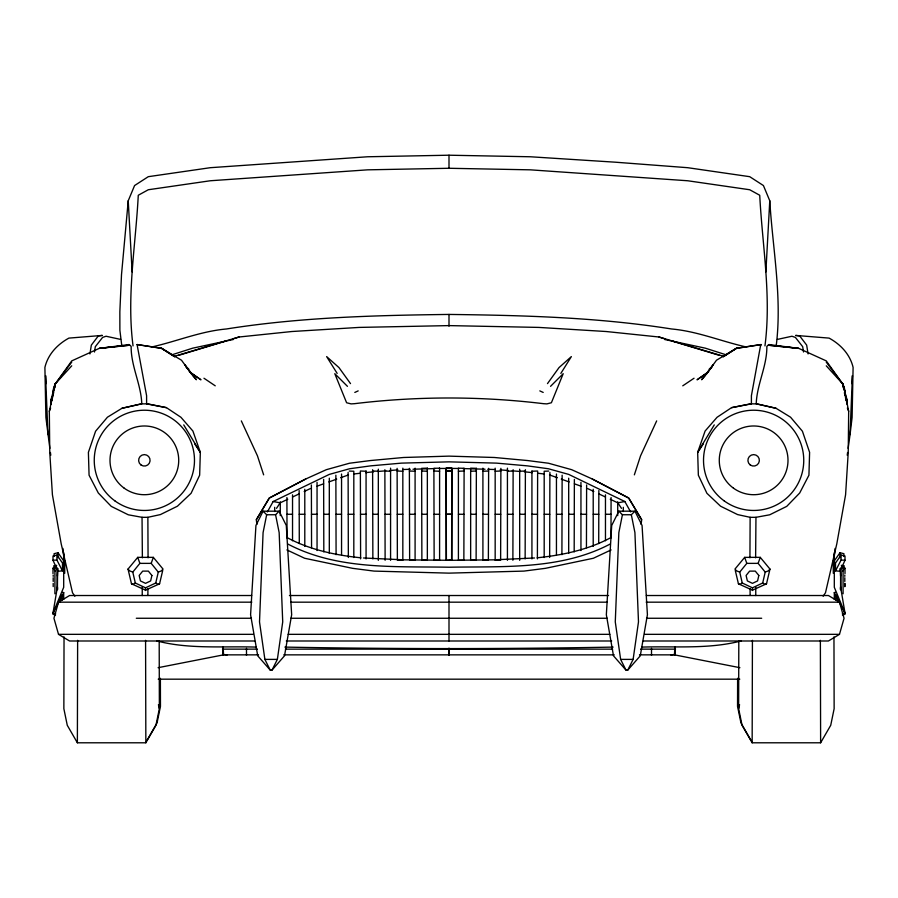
<?xml version="1.0" encoding="UTF-8"?>
<svg xmlns="http://www.w3.org/2000/svg" width="898" height="898" viewBox="0 0 898 898"><rect width="100%" height="100%" fill="white"/><g stroke="black" fill="none" stroke-linecap="round" stroke-linejoin="round"><path stroke-width="1.35" d="M64.039 636.895L63.859 708.713L67.271 725.292L77.374 742.792L145.846 742.792L155.938 725.292L159.361 708.713L159.193 641.026M77.374 742.792L77.632 640.33M488.624 468.329L488.366 560.262L482.911 560.33L482.911 468.15M500.624 560.262L500.882 468.329M512.881 560.262L513.128 469.721M525.139 558.87L525.386 469.721M537.397 558.87L537.633 471.012L531.93 471.248M549.655 557.478L549.89 472.415M561.912 554.695L562.137 475.199M574.181 551.911L574.372 479.397M586.439 547.724L586.619 484.976M598.708 543.548L598.854 490.566M610.977 537.981L611.089 497.537M623.302 511.501L623.313 507.314M737.617 678.282L737.539 706.378L740.962 722.946L751.065 740.457M738.807 641.026L738.639 708.713L742.062 725.292L752.154 742.792L820.626 742.792L830.729 725.292L834.141 708.713L833.961 636.895M752.423 640.33L752.154 742.792M840.371 589.391L840.584 586.899L844.996 613.087L844.996 614.344L842.38 614.939M142.254 587.191L142.232 595.554M142.378 557.804L142.041 517.315L128.268 514.79L111.262 506.371L98.309 493.013L89.07 475.21L88.397 452.345L95.581 431.231L107.446 417.2L121.971 408.276L141.098 403.864L147.631 403.864L166.456 407.658L180.947 417.289L192.902 431.051L200.333 452.345L199.648 475.21L191.094 493.283L177.434 506.203L160.394 514.588L147.867 517.315L142.041 517.315M147.934 588.594L147.867 595.464M148.069 557.804L147.867 517.315M449.123 648.322L449.034 655.315L448.877 648.322M63.23 564.101L63.59 560.711L58.011 552.741L54.093 553.684L54.093 556.468M835.858 596.485L835.499 599.875M776.029 408.276L756.902 403.864L750.369 403.864L731.544 407.658L717.053 417.289L705.098 431.051L697.667 452.345L698.352 475.21L706.906 493.283L720.566 506.203L737.606 514.588L750.133 517.315L755.959 517.315L769.732 514.79L786.738 506.371L799.691 493.013L808.93 475.21L809.603 452.345L802.419 431.231L790.554 417.2L776.029 408.276L756.217 403.864C756.902 384.243 767.128 366.036 766.847 346.347L768.217 345.191L798.49 348.256L826.261 360.884L842.593 383.749L843.895 387.319L848.677 411.284L848.24 452.345L845.579 494.809L836.813 543.795L825.475 592.792L823.129 596.216M764.95 345.91C771.517 295.857 762.29 245.277 759.73 195.259L749.707 189.747L687.745 180.767L530.348 169.834L449 168.274L367.652 169.834L210.255 180.767L148.293 189.747L138.27 195.259C135.71 245.277 126.483 295.857 133.05 345.91M840.584 576.022L840.236 568.524M674.825 646.605L674.488 654.855L739.896 667.685M675.341 646.605L675.015 654.855L639.477 654.855M848.15 448.349L850.036 434.654L852.415 375.589L852.067 383.749M765.871 271.948L769.766 200.759L763.423 185.549L749.707 176.682L687.745 167.702L615.287 162.19L530.348 156.768L449 155.208L367.652 156.768L210.255 167.702L148.293 176.682L134.577 185.549L128.234 200.759L121.499 274.766L119.849 311.763L119.883 330.262L121.836 346.112M846.971 404.302L847.241 400.542L842.593 383.749L826.261 362.13M57.416 589.357L57.607 568.479M835.522 570.881L835.499 563.046L841.078 555.076L844.996 556.019L844.996 560.206L840.135 571.251L835.522 570.881L841.078 560.083L841.078 555.076M750.133 517.315L749.931 557.804M57.416 576.022L57.764 568.524M833.288 563.473L834.332 552.539M833.546 563.473L835.095 548.431M641.116 524.421L641.666 519.729L628.78 498.031L592.197 478.96L571.678 469.688L548.498 463.233L527.62 460.551L494.36 457.486L449 456.128L403.64 457.486L370.38 460.551L349.502 463.233L326.322 469.688L305.803 478.96L269.22 498.031L256.334 519.729L256.884 524.421M850.036 434.654L852.101 417.469L853.1 367.417C850.047 354.373 840.618 344.405 829.101 338.108L795.673 335.425L799.703 335.964L806.662 345.113L808.077 353.935M776.164 346.112C782.338 297.777 772.707 249.004 769.766 200.759M52.746 395.457L53.757 387.319L55.407 383.749L71.739 360.884L99.51 348.256L129.783 345.191L131.153 346.347C130.872 366.036 141.098 384.243 141.783 403.864L121.971 408.276M52.073 400.643L53.757 387.319M847.218 455.196L847.589 452.457M272.015 670.099L277.37 659.39L282.724 621.887L279.155 532.604L275.585 514.745L279.155 511.175L286.294 525.465L291.659 614.748L284.509 655.821L272.015 670.099L270.231 670.099L257.726 655.821L250.587 614.748L255.941 525.465L263.08 511.175L279.155 511.175M627.769 670.099L633.124 659.39L638.489 621.887L634.92 532.604L631.339 514.745L634.92 511.175L642.059 525.465L647.413 614.748L640.274 655.821L627.769 670.099L625.985 670.099L613.491 655.821L606.341 614.748L611.706 525.465L618.845 511.175L634.92 511.175M94.492 352.005L95.311 346.684L102.608 337.401L106.076 336.245L120.613 339.41M89.923 353.935L91.338 345.113L98.297 335.964L102.327 335.425L68.899 338.108C57.382 344.405 47.953 354.373 44.9 367.417L45.899 417.469L49.85 448.349M54.969 386.376L55.407 383.749L71.739 362.13M54.711 387.88L55.407 383.749L71.739 365.812M55.62 614.939L53.004 614.344L53.004 613.087L57.416 586.899L57.629 589.391M74.871 596.216L72.525 592.792L61.187 543.795L52.421 494.809L49.76 452.345L49.323 411.284L55.407 383.749L54.868 386.376M263.08 511.175L266.661 514.745L263.08 532.604L259.511 621.887L264.876 659.39L270.231 670.099M618.845 511.175L622.415 514.745L618.845 532.604L615.276 621.887L620.63 659.39L625.985 670.099M52.96 395.547L53.51 392.92M53.027 395.041L53.554 392.538M54.879 386.263L55.407 383.749L50.759 400.542L51.029 404.302M155.747 583.004L158.273 572.105L151.201 563.372L139.863 563.372L132.792 572.105L135.317 583.004L145.532 587.842L155.747 583.004L158.306 584.452L159.575 583.79L162.729 570.432M762.683 583.004L765.208 572.105L758.136 563.372L746.799 563.372L739.728 572.105L742.253 583.004L752.468 587.842L762.683 583.004L765.231 584.452L766.51 583.79L769.979 569.085L760.258 557.355L744.678 557.355L734.957 569.085L736.54 570.836L739.728 572.105M738.639 708.713L739.57 704.694M60.02 601.739L61.749 595.082M135.317 583.004L132.769 584.452L131.49 583.79L128.021 569.085L137.742 557.355L153.322 557.355L151.201 563.372M760.258 557.355L758.136 563.372M251.642 595.52L69.561 595.52L58.516 602.176L53.947 618.262L58.516 634.336L69.561 640.992L254.617 640.992M643.383 640.992L828.439 640.992L839.484 634.336L844.053 618.262L839.484 602.176L828.439 595.52L646.358 595.52M760.932 344.551L736.439 348.256L723.092 356.843L736.439 348.379L761.448 344.551L760.415 346.347L751.402 395.715L751.402 403.864L731.544 407.658M634.358 474.851L640.543 455.858L656.674 420.893M49.323 411.284L50.636 408.018M55.62 613.525L53.004 613.087L63.691 587.303L63.691 562.575M50.759 400.542L52.41 396.793M53.004 613.087L63.691 592.557L62.433 592.411M267.368 511.916L273.16 501.522L329.24 474.425L349.546 468.767L370.537 465.871L401.541 463.121L449 461.853L496.459 463.121L527.463 465.871L548.454 468.767L568.76 474.425L624.84 501.522L630.632 511.916M146.935 740.457L157.038 722.946L160.461 706.378L160.383 678.282M256.334 519.729L269.389 498.031L305.803 478.96M714.269 424.889L697.667 452.345L703.257 443.971M560.846 373.411L571.364 356.596L559.027 367.585L547.488 383.614M276.517 508.358L280.165 502.846L287.753 499.266M843.907 556.468L843.907 553.684L839.989 552.741L834.41 560.711L834.77 564.101M706.726 373.691L716.481 360.233L736.439 348.256M705.85 374.904L713.36 364.532L701.585 379.742L705.098 375.936M842.279 567.805L843.907 565.841L841.291 565.336M842.56 571.117L844.996 568.187L841.078 567.413M769.979 569.085L768.385 570.836L765.208 572.105M550.553 386.331L563.203 373.691L551.394 402.753L546.904 403.887L543.548 403.685C480.756 396.097 417.244 396.097 354.452 403.685L351.096 403.887L346.606 402.753L334.797 373.691L347.447 386.331M708.488 371.772L697.039 379.809L708.533 371.918M682.761 385.826L694.031 378.238M709.364 368.764L711.755 367.361M742.253 583.004L739.694 584.452L738.425 583.79L735.271 570.432M610.707 537.7C588.179 549.812 562.406 555.189 537.184 557.793M292.804 496.875L299.124 493.889M304.175 491.498L310.495 488.512M610.359 543.941C560.767 570.095 503.284 566.223 449 567.233C394.716 566.223 337.233 570.095 287.641 543.941M611.111 549.924L593.376 558.253L545.4 568.333L523.949 571.094L449 573.137L374.051 571.094L352.6 568.333L304.624 558.253L286.889 549.924M354.8 392.437L358.179 390.888M159.575 583.79L145.532 590.177L131.49 583.79M766.51 583.79L752.468 590.177L738.425 583.79M158.273 572.105L161.46 570.836L163.043 569.085L153.322 557.355M317.05 486.166L323.606 483.82M328.848 481.945L336.705 479.128M340.645 477.725L348.503 474.919M840.135 571.251L840.393 568.479M171.653 354.89L192.655 348.177L233.345 339.5M232.739 338.984L238.991 337.008L291.839 331.519L359.178 327.411L449 325.604L538.822 327.411L606.161 331.519L659.009 337.008L723.575 356.27M174.425 356.27L238.991 337.008M178.522 355.395L226.128 340.982M741.333 640.869C709.117 649.4 675.027 646.044 642.025 647.099M56.922 555.076L53.004 556.019L53.004 560.206L57.865 571.251L62.478 570.881L62.501 563.046L56.922 555.076L56.922 560.083L62.478 570.881M151.47 347.043C176.625 341.42 200.546 331.272 226.487 328.971C300.078 317.297 374.646 315.344 449 314.435C523.354 315.344 597.922 317.297 671.513 328.971C697.454 331.272 721.375 341.42 746.53 347.043M777.387 339.41L791.924 336.245L795.392 337.401L802.689 346.684L803.508 352.005M54.093 568.557L54.093 565.841L56.709 565.336M53.004 573.62L53.004 568.187L56.922 567.413M158.104 667.685L223.512 654.855L223.175 646.605M610.247 499.266L617.835 502.846L624.84 501.522M842.38 613.525L844.996 613.087L834.309 587.303L834.309 562.575M670.873 655.012L675.027 654.339M834.309 599.426L834.309 592.557L835.567 592.411M353.778 473.987L360.379 473.235M365.654 472.629L373.624 471.798M377.665 471.484L385.747 470.833M389.788 470.518L397.859 469.867M534.501 557.984L494.012 559.836L449 560.33M446.149 471.248L451.851 471.012M458.407 471.248L464.109 471.012M470.653 471.248L476.367 471.012M482.911 471.248L488.613 471.012M495.168 471.248L500.871 471.012M507.426 471.248L513.128 471.012M519.673 471.248L525.375 471.012M548.745 471.068L544.188 471.248L544.188 557.535M403.292 469.508L410.218 469.295M412.979 469.216L435.148 468.565M439.302 468.442L458.698 468.442M53.004 560.206L56.922 560.083M499.266 560.285L495.168 560.33L495.168 468.15M286.956 514.296L292.535 514.24M299.214 514.296L304.792 514.24M311.46 514.296L317.05 514.24M323.718 514.296L329.308 514.24M335.975 514.296L341.554 514.24M348.233 514.296L353.812 514.24M360.48 514.296L366.07 514.24M372.737 514.296L378.327 514.24M384.995 514.296L390.574 514.24M397.253 514.296L402.832 514.24M409.499 514.296L415.089 514.24M421.757 514.296L427.347 514.24M434.015 514.296L439.593 514.24M446.272 514.296L451.851 514.24M137.068 344.551L161.561 348.379L174.908 356.865L161.561 348.256L137.068 344.551L146.599 395.715L146.599 403.864L166.456 407.658M266.661 514.745L275.585 514.745M622.415 514.745L631.339 514.745M289.448 595.52L608.552 595.52M58.516 602.176L251.822 602.176M290.952 602.176L607.048 602.176M646.178 602.176L839.484 602.176M136.305 618.262L251.485 618.262M290.739 618.262L607.261 618.262M646.515 618.262L761.695 618.262M58.516 634.336L253.214 634.336M288.157 634.336L609.843 634.336M644.786 634.336L839.484 634.336M286.316 640.992L611.684 640.992M255.975 647.099C222.973 646.044 188.883 649.4 156.667 640.869M284.879 647.099C394.278 649.086 503.722 649.086 613.121 647.099M222.468 649.142L257.423 649.142M285.396 649.142L612.604 649.142M640.577 649.142L675.532 649.142M258.523 654.855L222.985 654.855L222.659 646.605M283.734 654.855L614.266 654.855M264.876 659.39L277.37 659.39M620.63 659.39L633.124 659.39M158.216 679.18L739.784 679.18M605.465 514.24L611.044 514.296M593.208 514.24L598.786 514.296M568.692 514.24L574.282 514.296M580.95 514.24L586.54 514.296M556.446 514.24L562.025 514.296M531.93 514.24L537.52 514.296M544.188 514.24L549.767 514.296M519.673 514.24L525.263 514.296M495.168 514.24L500.747 514.296M507.426 514.24L513.005 514.296M482.911 514.24L488.501 514.296M458.407 514.24L463.985 514.296M470.653 514.24L476.243 514.296M446.149 514.24L451.728 514.296M398.734 560.285L402.832 560.33L402.832 468.15M462.852 468.565L485.021 469.216M487.782 469.295L494.708 469.508M841.078 560.083L844.996 560.206M446.149 471.012L451.851 471.248M433.891 471.012L439.593 471.248M421.633 471.012L427.347 471.248M409.387 471.012L415.089 471.248M397.129 471.012L402.832 471.248M384.872 471.012L390.574 471.248M372.625 471.012L378.327 471.248M366.07 471.248L360.367 471.012L360.603 558.87M349.255 471.068L353.812 471.248L353.812 557.535M360.816 557.793C335.594 555.189 309.821 549.812 287.293 537.7M363.499 557.984L403.988 559.836L451.851 560.33L451.851 468.15L446.138 468.329L446.396 560.262M500.141 469.867L508.212 470.518M512.253 470.833L520.335 471.484M524.376 471.798L532.346 472.629M537.621 473.235L544.222 473.987M664.655 339.5L705.345 348.177L726.347 354.89M222.973 654.339L227.127 655.012M273.16 501.522L280.165 502.846M671.872 340.982L719.478 355.395M659.009 337.008L665.261 338.984M549.497 474.919L557.355 477.725M561.295 479.128L569.152 481.945M574.394 483.82L580.95 486.166M132.792 572.105L129.615 570.836L128.021 569.085M539.821 390.888L543.2 392.437M587.505 488.512L593.825 491.498M598.876 493.889L605.196 496.875M592.197 478.96L628.611 498.031L641.666 519.729M186.245 367.361L188.636 368.764M161.561 348.256L181.519 360.233L191.274 373.691M203.969 378.238L215.239 385.826M189.467 371.918L200.961 379.809L189.512 371.772M192.902 375.936L196.415 379.742L184.64 364.532L192.15 374.904M826.261 365.812L842.593 383.749L844.243 387.319L845.927 400.643M54.093 565.841L55.721 567.805M53.004 568.187L55.44 571.117M350.512 383.614L338.973 367.585L326.636 356.596L337.154 373.411M194.743 443.971L200.333 452.345L183.731 424.889M617.835 502.846L621.483 508.358M834.309 592.557L844.996 613.087M241.326 420.893L257.457 455.858L263.642 474.851M845.59 396.793L847.241 400.542M746.799 563.372L744.678 557.355M139.863 563.372L137.742 557.355M62.501 599.875L62.142 596.485M847.364 408.018L848.677 411.284M836.251 595.082L837.98 601.739M158.43 704.694L159.361 708.713M843.121 386.263L842.593 383.749L843.031 386.376M844.446 392.538L844.973 395.041M843.132 386.376L842.593 383.749L843.289 387.88M844.49 392.92L845.04 395.547M50.411 452.457L50.782 455.196M844.243 387.319L845.254 395.457M62.905 548.431L64.454 563.473M63.668 552.539L64.712 563.473M755.959 517.315L755.622 557.804M128.234 200.759L132.129 271.948M45.933 383.749L45.585 375.589L47.964 434.654M750.133 595.464L750.066 588.594M755.746 587.191L755.768 595.554M820.368 640.33L820.626 742.792M409.376 468.329L409.634 560.262L415.089 560.33L415.089 468.15M397.118 468.329L397.376 560.262M384.872 469.721L385.119 560.262M372.614 469.721L372.861 558.87M348.11 472.415L348.345 557.478M335.863 475.199L336.088 554.695M323.628 479.397L323.819 551.911M311.382 484.976L311.561 547.724M299.146 490.566L299.292 543.548M286.911 497.537L287.023 537.981M274.687 507.314L274.698 511.501M145.577 640.33L145.846 742.792M844.996 568.187L844.996 573.62M844.805 575.135L844.805 576.336M844.805 577.74L844.805 581.466M843.907 565.841L843.907 568.557M843.087 569.141L843.087 593.78M841.998 566.795L841.998 567.401M840.842 569.86L840.842 589.885M840.584 571.106L840.584 589.357M839.989 552.741L839.989 557.748M833.221 561.16L833.299 573.328M752.468 587.842L752.468 590.514M651.51 648.322L651.51 655.327M617.712 501.758L617.712 515.632M605.465 494.82L605.465 540.776M593.208 489.275L593.208 546.366M580.95 482.349L580.95 550.553M568.692 478.185L568.692 553.348M556.446 474.021L556.446 554.74M531.93 470.945L531.93 558.926M519.673 469.183L519.673 560.33M507.426 468.15L507.426 560.33M449 155.208L449 168.274M449 314.435L449 326.187M449 595.52L449 640.992M390.574 468.15L390.574 560.33M378.327 469.183L378.327 560.33M366.07 470.945L366.07 558.926M341.554 474.021L341.554 554.74M329.308 478.185L329.308 553.348M317.05 482.349L317.05 550.553M304.792 489.275L304.792 546.366M292.535 494.82L292.535 540.776M280.288 501.758L280.288 515.632M246.49 648.322L246.49 655.327M145.532 587.842L145.532 590.514M64.779 561.16L64.701 573.328M63.691 592.557L63.691 599.426M58.011 552.741L58.011 557.748M57.158 569.86L57.158 589.885M56.002 566.795L56.002 567.401M54.913 569.141L54.913 593.78M53.195 575.135L53.195 576.336M53.195 577.74L53.195 581.466M53.195 583.419L53.195 586.585M844.805 583.419L844.805 586.585L844.805 583.419M451.862 468.329L451.604 560.262L446.149 560.33L446.149 468.15L451.862 468.329M464.109 468.329L463.862 560.262L458.407 560.33L458.407 468.15L464.109 468.329M476.367 468.329L476.12 560.262L470.653 560.33L470.653 468.15L476.367 468.329M151.897 575.483L150.639 580.927L145.532 583.352L140.425 580.927L139.168 575.483L142.703 571.117L148.372 571.117L151.897 575.483M758.832 575.483L757.575 580.927L752.468 583.352L747.361 580.927L746.103 575.483L749.628 571.117L755.297 571.117L758.832 575.483M768.913 344.551L768.217 345.191L798.49 348.379L768.913 344.551M129.088 344.551L99.51 348.379L129.783 345.191L129.088 344.551M427.347 468.15L421.633 468.329L421.88 560.262L427.347 560.33L427.347 468.15M439.593 468.15L433.891 468.329L434.138 560.262L439.593 560.33L439.593 468.15M114.91 500.882A50.108 50.108 0 0 0 194.204 465.579A50.108 50.108 0 0 0 123.98 414.562A50.108 50.108 0 0 0 114.91 500.882M724.181 500.882A50.108 50.108 0 0 0 803.474 465.579A50.108 50.108 0 0 0 733.251 414.562A50.108 50.108 0 0 0 724.181 500.882M140.997 464.973A5.725 5.725 0 0 0 150.056 460.943A5.725 5.725 0 0 0 142.03 455.106A5.725 5.725 0 0 0 140.997 464.973M124.16 488.142A34.36 34.36 0 0 0 178.534 463.929A34.36 34.36 0 0 0 130.39 428.952A34.36 34.36 0 0 0 124.16 488.142M750.268 464.973A5.725 5.725 0 0 0 759.338 460.943A5.725 5.725 0 0 0 751.312 455.106A5.725 5.725 0 0 0 750.268 464.973M733.442 488.142A34.36 34.36 0 0 0 787.815 463.929A34.36 34.36 0 0 0 739.66 428.952A34.36 34.36 0 0 0 733.442 488.142"/></g></svg>
